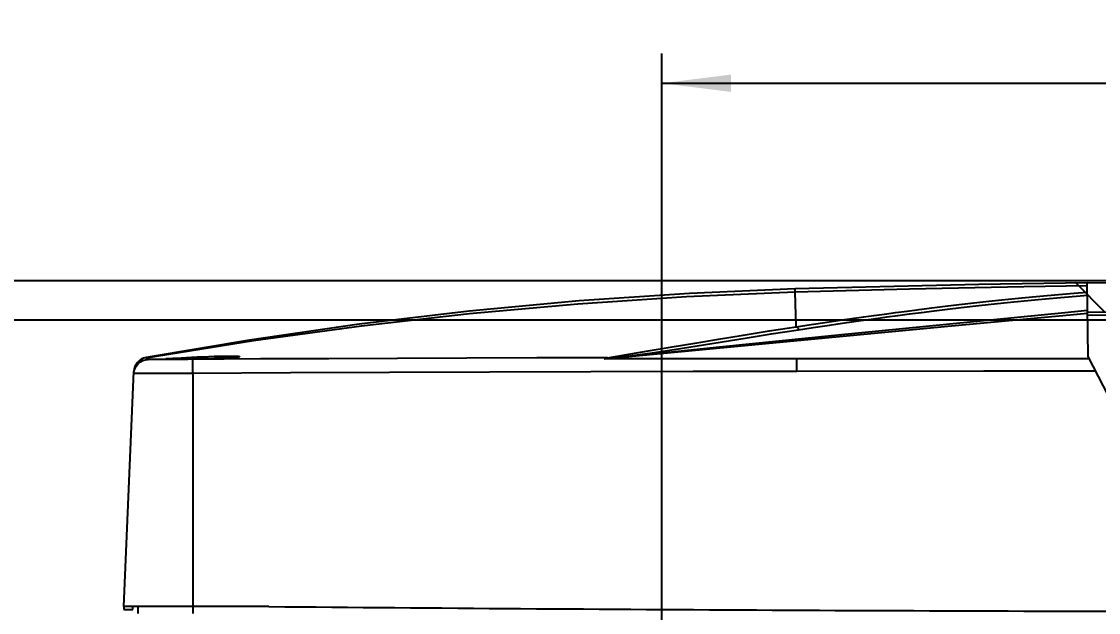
# Model space of a CAD drawing. Header units: millimetres. Extents: x 0 to 594, y 0 to 420.
# Drawn here: x 148.2 to 202.7, y 324.8 to 354.7 of the extents above; entities that cross this region are included whole.
import ezdxf

# ---------------------------------------------------------------- set-up
doc = ezdxf.new("R2010")
doc.units = ezdxf.units.MM
doc.header["$LTSCALE"] = 32.67
doc.layers.get('0').update_dxf_attribs({"linetype": 'CONTINUOUS'})
for name, color, linetype in [('DECKEL_ABOX_250-520DXF_HATCHING', 7, 'CONTINUOUS'), ('DECKEL_ABOX_DXF_CONTINUOUS_LINE', 7, 'CONTINUOUS'), ('KASTEN_ABOX_DXF_CONTINUOUS_LINE', 7, 'CONTINUOUS'), ('M-490-925-01-6274_DXF_DIMENSION', 7, 'CONTINUOUS')]:
    doc.layers.add(name, color=color, linetype=linetype)
doc.styles.get("Standard").update_dxf_attribs({"font": 'txt', "width": 0.7})
doc.dimstyles.new('DIMSTYLE_2', dxfattribs={"dimtxt": 2.5, "dimasz": 3.5, "dimexe": 1.5, "dimexo": 0, "dimtad": 1, "dimdec": 3, "dimlfac": 2, "dimdsep": 46, "dimtxsty": 'Standard', "dimblk": '_FILLED', "dimblk1": '_FILLED', "dimblk2": '_FILLED', "dimcen": 0.09, "dimclrt": 5, "dimadec": 3, "dimazin": 2, "dimtp": 0.3, "dimtm": 0.3, "dimtfac": 1, "dimtdec": 3, "dimtofl": 0, "dimtmove": 0, "dimatfit": 3, "dimldrblk": '_FILLED', "dimfxl": 1, "dimtolj": 1, "dimarcsym": 0})
doc.dimstyles.new('DIMSTYLE_3', dxfattribs={"dimtxt": 2.5, "dimasz": 3.5, "dimexe": 1.5, "dimexo": 0, "dimtad": 1, "dimdec": 3, "dimlfac": 2, "dimdsep": 46, "dimtxsty": 'Standard', "dimblk": '_FILLED', "dimblk1": '_FILLED', "dimblk2": '_FILLED', "dimcen": 0.09, "dimclrt": 5, "dimadec": 3, "dimazin": 2, "dimtp": 0.5, "dimtm": 0.5, "dimtfac": 1, "dimtdec": 3, "dimtofl": 0, "dimtmove": 0, "dimatfit": 3, "dimldrblk": '_FILLED', "dimfxl": 1, "dimtolj": 1, "dimarcsym": 0})
doc.dimstyles.new('DIMSTYLE_5', dxfattribs={"dimtxt": 2.5, "dimasz": 3.5, "dimexe": 1.5, "dimexo": 0, "dimtad": 1, "dimdec": 1, "dimlfac": 2, "dimdsep": 46, "dimtxsty": 'Standard', "dimblk": '_FILLED', "dimblk1": '_FILLED', "dimblk2": '_FILLED', "dimcen": 0.09, "dimclrt": 5, "dimadec": 3, "dimazin": 2, "dimtp": 0.3, "dimtm": 0.3, "dimtfac": 1, "dimtdec": 1, "dimtofl": 0, "dimtmove": 0, "dimatfit": 3, "dimldrblk": '_FILLED', "dimfxl": 1, "dimtolj": 1, "dimarcsym": 0})

# ---------------------------------------------------------------- blocks, each defined once
blk = doc.blocks.new('_FILLED')
at = {"color": 0, "linetype": 'ByBlock'}
blk.add_solid([(0, 0), (-1, 0.125), (-1, -0.125)], dxfattribs=at)
blk = doc.blocks.new('*D22')
at = {"layer": 'M-490-925-01-6274_DXF_DIMENSION', "color": 2, "linetype": 'Continuous', "transparency": 16777216}
for p, q in [((213.019, 339.568), (126.868, 339.568)), ((128.368, 339.568), (128.368, 311.893)), ((128.368, 284.218), (128.368, 311.893)), ((267.124, 284.218), (126.868, 284.218))]:
    blk.add_line(p, q, dxfattribs=at)
at = {"layer": 'M-490-925-01-6274_DXF_DIMENSION', "color": 2, "linetype": 'Continuous', "transparency": 16777216, "xscale": 3.5, "yscale": 3.5, "zscale": 3.5}
for p, rotation in [((128.368, 339.568), 90), ((128.368, 284.218), 270)]:
    blk.add_blockref('_FILLED', p, dxfattribs=dict(at, rotation=rotation))
at = {"layer": 'M-490-925-01-6274_DXF_DIMENSION', "color": 5, "linetype": 'Continuous', "transparency": 16777216, "insert": (125.243, 311.893), "char_height": 2.5, "width": 12.32143, "attachment_point": 2, "rotation": 90, "line_spacing_factor": 0.9}
blk.add_mtext('110.7', dxfattribs=at)
blk = doc.blocks.new('*D23')
at = {"layer": 'M-490-925-01-6274_DXF_DIMENSION', "color": 2, "linetype": 'Continuous', "transparency": 16777216}
for p, q in [((219.025, 341.563), (121.868, 341.563)), ((123.368, 341.563), (123.368, 312.89)), ((123.368, 284.218), (123.368, 312.89)), ((267.124, 284.218), (121.868, 284.218))]:
    blk.add_line(p, q, dxfattribs=at)
at = {"layer": 'M-490-925-01-6274_DXF_DIMENSION', "color": 2, "linetype": 'Continuous', "transparency": 16777216, "xscale": 3.5, "yscale": 3.5, "zscale": 3.5}
for p, rotation in [((123.368, 341.563), 90), ((123.368, 284.218), 270)]:
    blk.add_blockref('_FILLED', p, dxfattribs=dict(at, rotation=rotation))
at = {"layer": 'M-490-925-01-6274_DXF_DIMENSION', "color": 5, "linetype": 'Continuous', "transparency": 16777216, "insert": (120.243, 312.89), "char_height": 2.5, "width": 12.32143, "attachment_point": 2, "rotation": 90, "line_spacing_factor": 0.9}
blk.add_mtext('114.7', dxfattribs=at)
blk = doc.blocks.new('*D37')
at = {"layer": 'M-490-925-01-6274_DXF_DIMENSION', "color": 2, "linetype": 'Continuous', "transparency": 16777216}
for p, q in [((180.624, 317.968), (180.624, 353.068)), ((251.124, 317.968), (251.124, 353.068)), ((180.624, 351.568), (215.874, 351.568)), ((251.124, 351.568), (215.874, 351.568))]:
    blk.add_line(p, q, dxfattribs=at)
at = {"layer": 'M-490-925-01-6274_DXF_DIMENSION', "color": 2, "linetype": 'Continuous', "transparency": 16777216, "xscale": 3.5, "yscale": 3.5, "zscale": 3.5, "rotation": 180}
blk.add_blockref('_FILLED', (180.624, 351.568), dxfattribs=at)
at = {"layer": 'M-490-925-01-6274_DXF_DIMENSION', "color": 2, "linetype": 'Continuous', "transparency": 16777216, "xscale": 3.5, "yscale": 3.5, "zscale": 3.5}
blk.add_blockref('_FILLED', (251.124, 351.568), dxfattribs=at)
at = {"layer": 'M-490-925-01-6274_DXF_DIMENSION', "color": 5, "linetype": 'Continuous', "transparency": 16777216, "insert": (215.874, 354.693), "char_height": 2.5, "width": 7.23214, "attachment_point": 2, "line_spacing_factor": 0.9}
blk.add_mtext('141', dxfattribs=at)
blk = doc.blocks.new('HATCHING_BL1', base_point=(239.921, 334.438))
at = {"layer": 'DECKEL_ABOX_250-520DXF_HATCHING', "linetype": 'Continuous'}
h = blk.add_hatch(dxfattribs=at)
h.set_pattern_fill('DEFAULT__2', color=2, scale=2, angle=135, style=0, pattern_type=0)
h.set_pattern_definition([(135, (0, 0), (-1.414214, -1.414214), [])])
edge = h.paths.add_edge_path()
edge.add_spline(control_points=[(218.724, 341.068), (218.752, 341.069), (218.802, 341.081), (218.861, 341.14), (218.873, 341.19), (218.874, 341.218)], knot_values=[0, 0, 0, 0, 0.333333, 0.666667, 1, 1, 1, 1], degree=3, periodic=0)
edge.add_line((218.874, 341.218), (218.874, 341.413))
edge.add_spline(control_points=[(218.874, 341.413), (218.875, 341.441), (218.888, 341.49), (218.947, 341.55), (218.996, 341.562), (219.025, 341.563)], knot_values=[0, 0, 0, 0, 0.333333, 0.666667, 1, 1, 1, 1], degree=3, periodic=0)
edge.add_arc((215.874, -628.952), 970.52, 88.317209, 89.813989)
edge.add_arc((237.621, 119.901), 221.351, 79.68652, 88.25159)
edge.add_spline(control_points=[(277.25, 337.676), (277.306, 337.666), (277.412, 337.634), (277.561, 337.55), (277.686, 337.435), (277.782, 337.295), (277.845, 337.137), (277.862, 337.027), (277.865, 336.97)], knot_values=[0, 0, 0, 0, 0.166667, 0.333333, 0.5, 0.666667, 0.833333, 1, 1, 1, 1], degree=3, periodic=0)
edge.add_line((277.865, 336.97), (278.226, 328.521))
edge.add_spline(control_points=[(278.226, 328.521), (278.121, 328.538), (277.891, 328.534), (277.484, 328.426), (277.034, 328.191), (276.563, 327.825), (276.287, 327.497), (276.155, 327.312)], knot_values=[0, 0, 0, 0, 0.2, 0.4, 0.6, 0.8, 1, 1, 1, 1], degree=3, periodic=0)
edge.add_line((276.155, 327.312), (276.077, 336.155))
edge.add_spline(control_points=[(276.077, 336.155), (276.076, 336.196), (276.059, 336.27), (275.98, 336.362), (275.911, 336.391), (275.871, 336.399)], knot_values=[0, 0, 0, 0, 0.333333, 0.666667, 1, 1, 1, 1], degree=3, periodic=0)
edge.add_arc((237.621, 119.902), 219.85, 79.98053, 88.25139)
edge.add_arc((215.874, -628.952), 969.02, 88.317263, 89.761697)
edge.add_arc((218.729, 341.218), 1.65, 270, 315.4084)
edge.add_line((218.729, 339.568), (213.019, 339.568))
edge.add_arc((213.019, 341.218), 1.65, 224.5916, 270)
edge.add_arc((215.874, -628.951), 969.019, 90.238304, 90.836097)
edge.add_spline(control_points=[(201.734, 339.965), (201.7, 340.23), (201.646, 340.745), (201.621, 341.229), (201.616, 341.463)], knot_values=[0, 0, 0, 0, 0.5, 1, 1, 1, 1], degree=3, periodic=0)
edge.add_arc((215.874, -628.949), 970.516, 90.186011, 90.841803)
edge.add_spline(control_points=[(212.724, 341.563), (212.752, 341.562), (212.801, 341.55), (212.861, 341.49), (212.873, 341.441), (212.874, 341.413)], knot_values=[0, 0, 0, 0, 0.333333, 0.666667, 1, 1, 1, 1], degree=3, periodic=0)
edge.add_line((212.874, 341.413), (212.874, 341.218))
edge.add_spline(control_points=[(212.874, 341.218), (212.875, 341.189), (212.888, 341.14), (212.947, 341.081), (212.996, 341.069), (213.024, 341.068)], knot_values=[0, 0, 0, 0, 0.333333, 0.666667, 1, 1, 1, 1], degree=3, periodic=0)
edge.add_line((213.024, 341.068), (218.724, 341.068))

msp = doc.modelspace()

# ---------------------------------------------------------------- linework, layer by layer
at = {"color": 2, "linetype": 'Continuous'}
for p, q in [((202.22547, 337.72401), (202.18315, 341.46666)), ((206.11205, 330.18554), (202.22547, 337.72401))]:
    msp.add_line(p, q, dxfattribs=at)
at = {"layer": 'DECKEL_ABOX_DXF_CONTINUOUS_LINE', "color": 9, "linetype": 'Continuous'}
for p, q in [((187.38452, 341.00147), (187.37414, 341.1493)), ((187.43655, 339.23567), (187.38452, 341.00147)), ((187.43655, 339.23566), (188.18905, 339.34912)), ((187.54522, 339.08703), (188.29776, 339.20043)), ((156.61688, 337.58471), (156.12751, 337.58394)), ((160.29588, 337.60406), (156.61688, 337.58471)), ((156.87414, 336.86814), (156.86975, 337.58583)), ((187.4729, 336.97199), (187.47211, 337.6076)), ((156.20823, 336.86638), (154.04682, 336.86612)), ((156.87414, 336.86814), (156.20823, 336.86638)), ((156.87414, 336.86814), (156.87414, 325.06786))]:
    msp.add_line(p, q, dxfattribs=at)
at = {"layer": 'DECKEL_ABOX_DXF_CONTINUOUS_LINE', "color": 7, "linetype": 'Continuous'}
for p, q in [((159.74523, 338.56578), (154.49842, 337.67596)), ((154.50529, 337.67123), (154.49842, 337.67597)), ((155.85625, 337.64204), (156.27074, 337.665)), ((156.79495, 337.60944), (156.27226, 337.6074)), ((202.28682, 337.60501), (187.47209, 337.6076)), ((153.37414, 325.06786), (153.88338, 336.96958)), ((153.37414, 325.06786), (153.36772, 324.91786)), ((153.36844, 324.91786), (153.82414, 324.91786)), ((156.87414, 325.06786), (153.37414, 325.06786)), ((153.82414, 324.91786), (153.82414, 325.06786)), ((160.72414, 325.06786), (156.87414, 325.06786))]:
    msp.add_line(p, q, dxfattribs=at)
for points in [[(202.18315, 341.46666), (206.3856, 341.52147), (212.72365, 341.56274)], [(187.37414, 341.1493), (182.03404, 340.92179), (176.44139, 340.54465), (170.85999, 340.02601), (165.29341, 339.36626), (159.74523, 338.56578)], [(202.18323, 341.45969), (196.67954, 341.37802), (187.37414, 341.1493)], [(211.84414, 340.05948), (205.73727, 340.01483), (202.20011, 339.96668)], [(156.27074, 337.665), (156.79541, 337.69176), (157.08161, 337.70524), (157.37486, 337.71802), (157.66876, 337.7295), (157.9553, 337.73917), (158.22678, 337.74638), (158.47715, 337.75096), (158.70062, 337.75247), (158.89149, 337.75105), (159.04503, 337.74654), (159.15749, 337.7394), (159.22609, 337.73006), (159.24914, 337.71839)], [(159.24914, 337.71839), (159.22632, 337.7054), (159.15818, 337.69226), (159.046, 337.67871), (158.89249, 337.66554), (158.70188, 337.65339), (158.47848, 337.64246), (158.22708, 337.63314), (157.95457, 337.62539), (157.6687, 337.61938), (157.37565, 337.61483), (157.08171, 337.6116), (156.79495, 337.60944)], [(153.87903, 336.86809), (153.8982, 337.00744), (153.94305, 337.14077), (154.01201, 337.26337), (154.10265, 337.37094), (154.21178, 337.45969), (154.33557, 337.52651), (154.46965, 337.56903), (154.60932, 337.58577)], [(155.49914, 337.61469), (155.52201, 337.6191), (155.59025, 337.62513), (155.70257, 337.6328), (155.85625, 337.64204)], [(156.27226, 337.6074), (155.85709, 337.60738), (155.70329, 337.60805), (155.59074, 337.60938), (155.52217, 337.61162), (155.49914, 337.61469)], [(177.71396, 337.61216), (177.75592, 337.62926), (177.79822, 337.64234), (177.84087, 337.65141), (177.88386, 337.65647)], [(187.47209, 337.6076), (179.31867, 337.6111), (177.71396, 337.61216)], [(153.89553, 337.07615), (153.88617, 337.00996), (153.88338, 336.96958)]]:
    msp.add_lwpolyline(points, dxfattribs=at)
at = {"layer": 'DECKEL_ABOX_DXF_CONTINUOUS_LINE', "color": 9, "linetype": 'Continuous'}
for points in [[(154.50529, 337.67123), (159.94665, 338.54264), (165.40829, 339.28808), (170.88792, 339.90721), (176.38023, 340.39939), (181.87986, 340.76419), (187.38452, 341.00147)], [(187.38452, 341.00147), (193.17223, 341.16009), (198.96072, 341.28284), (202.18468, 341.33123)], [(188.18905, 339.34912), (189.0061, 339.47019), (189.44047, 339.53359), (189.89334, 339.59896), (190.36559, 339.66628), (190.85837, 339.73558), (191.37264, 339.80684), (191.90973, 339.88006), (192.47077, 339.95519), (193.05729, 340.0322), (193.6706, 340.11101), (194.31249, 340.19153), (194.98449, 340.27364), (195.68872, 340.35719), (196.42697, 340.44196), (197.20177, 340.52774), (198.01524, 340.61418), (198.87044, 340.70096), (199.7699, 340.78759), (200.71732, 340.87355), (201.71573, 340.95815), (202.18848, 340.99514)], [(188.29776, 339.20043), (189.11487, 339.32144), (189.54927, 339.38482), (190.00217, 339.45014), (190.47445, 339.51743), (190.96724, 339.58669), (191.48153, 339.65792), (192.01863, 339.73108), (192.57967, 339.80619), (193.16619, 339.88314), (193.77949, 339.96192), (194.42136, 340.04238), (195.09334, 340.12446), (195.79754, 340.20794), (196.53574, 340.29268), (197.31049, 340.37838), (198.12389, 340.46481), (198.97902, 340.55149), (199.87838, 340.63811), (200.8257, 340.72396), (201.824, 340.80857), (202.19027, 340.83719)], [(177.71396, 337.61216), (183.55206, 338.21207), (189.38608, 338.80391), (195.2159, 339.38767), (201.0419, 339.9634), (202.19887, 340.07622)], [(177.71396, 337.61216), (183.5842, 338.16682), (189.44457, 338.72157), (195.29494, 339.2764), (202.2005, 339.93269)], [(202.20164, 339.83109), (205.73983, 339.88111), (211.84414, 339.92746)], [(177.87583, 337.66326), (178.94757, 337.84804), (180.04287, 338.03524), (181.15646, 338.22217), (182.30432, 338.41267), (183.49812, 338.60941), (184.7456, 338.81222), (186.05982, 339.02209), (187.43655, 339.23567)], [(184.85419, 338.66369), (186.16855, 338.87236), (187.54522, 339.08703)], [(187.43657, 339.23566), (187.46283, 339.22811), (187.48764, 339.21191), (187.50949, 339.18807), (187.52703, 339.15804), (187.53918, 339.12365), (187.54522, 339.08703)], [(177.88386, 337.65647), (179.0044, 337.77145), (180.13266, 337.91109), (181.26045, 338.07868), (182.41237, 338.26436), (184.85419, 338.66369)], [(154.60932, 337.58577), (154.58178, 337.61097), (154.55828, 337.63109), (154.53869, 337.64673), (154.52324, 337.65838), (154.51214, 337.66647), (154.50529, 337.67123)], [(156.12751, 337.58394), (154.66858, 337.5841), (154.62522, 337.58467), (154.60932, 337.58577)], [(177.87583, 337.66326), (174.29999, 337.65513), (170.75406, 337.64529), (167.23806, 337.63362), (163.752, 337.61993), (160.29588, 337.60406)], [(154.04682, 336.86612), (153.95391, 336.86635), (153.89777, 336.86703), (153.87903, 336.86809)], [(187.4729, 336.97199), (182.21787, 336.96383), (177.02492, 336.95207), (171.89402, 336.93677), (166.82524, 336.91776), (161.81861, 336.89486), (156.87414, 336.86814)], [(202.60669, 336.9846), (196.94026, 336.98126), (187.4729, 336.97199)]]:
    msp.add_lwpolyline(points, dxfattribs=at)
at = {"layer": 'DECKEL_ABOX_DXF_CONTINUOUS_LINE', "color": 7, "linetype": 'Continuous'}
for centre, radius, start, end in [((154.63246, 336.93209), 0.75, 99.762139, 177.55), ((154.63272, 336.93809), 0.75, 100.315159, 177.55), ((215.87414, 6407.98786), 6083.17, 269.480549528, 269.960915603)]:
    msp.add_arc(centre, radius, start, end, dxfattribs=at)
at = {"layer": 'KASTEN_ABOX_DXF_CONTINUOUS_LINE', "color": 7, "linetype": 'Continuous'}
msp.add_line((154.07414, 325.06786), (154.07414, 324.71786), dxfattribs=at)
at = {"layer": 'KASTEN_ABOX_DXF_CONTINUOUS_LINE', "color": 9, "linetype": 'Continuous'}
msp.add_line((156.87414, 325.06786), (156.87414, 324.71786), dxfattribs=at)

# ---------------------------------------------------------------- block references
msp.add_blockref('HATCHING_BL1', (239.92113, 334.4375))

# ---------------------------------------------------------------- dimensions: what is measured, and where the dimension line sits
at = {"layer": 'M-490-925-01-6274_DXF_DIMENSION', "color": 2, "linetype": 'Continuous'}
dim = msp.add_linear_dim(base=(251.12414, 351.56786), p1=(180.62414, 317.96786), p2=(251.12414, 317.96786), dimstyle='DIMSTYLE_3', dxfattribs=at)
dim.commit()
dim.dimension.update_dxf_attribs({"geometry": '*D37', "text_midpoint": (215.517, 351.56786), "dimtype": 160})
for base, p2, dimstyle, picture, middle in [((123.36844, 341.56274), (219.02464, 341.56274), 'DIMSTYLE_5', '*D23', (123.36844, 312.53316)), ((128.36844, 339.56786), (213.01915, 339.56786), 'DIMSTYLE_2', '*D22', (128.36844, 311.53571))]:
    dim = msp.add_linear_dim(base=base, p1=(267.12414, 284.21786), p2=p2, angle=90, dimstyle=dimstyle, dxfattribs=at)
    dim.commit()
    dim.dimension.update_dxf_attribs({"geometry": picture, "text_midpoint": middle, "dimtype": 160})

doc.saveas('drawing.dxf')
